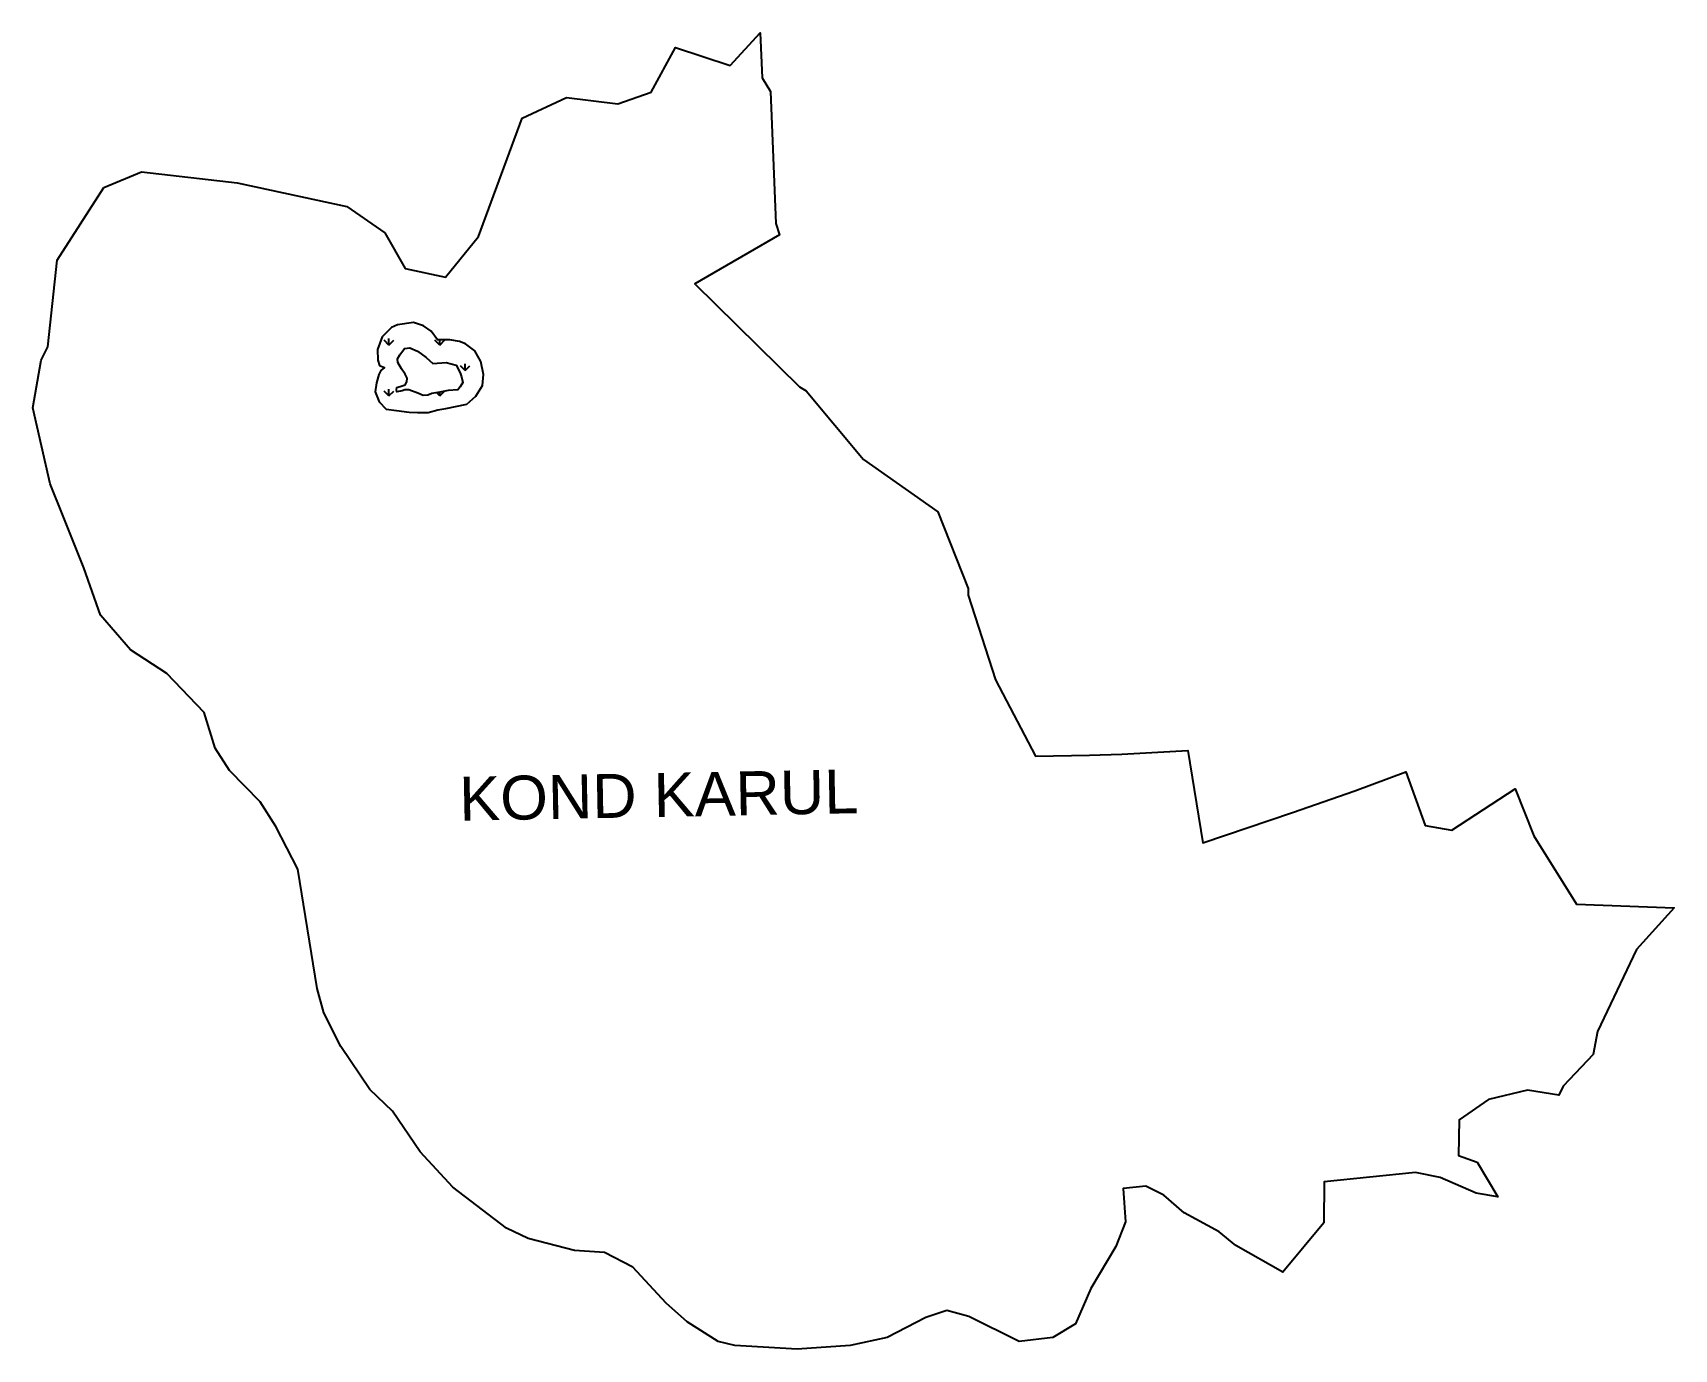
# Model space of a CAD drawing. Header units: metres. Extents: x 305319 to 309379, y 1922910 to 1926166.
import ezdxf

# ---------------------------------------------------------------- set-up
doc = ezdxf.new("R2010")
doc.units = ezdxf.units.M
doc.layers.add('MANGROOVE BUFFER ZONE', color=120, linetype='Continuous')
doc.layers.add('VILLAGE NAME', color=250, linetype='Continuous')
doc.styles.get("Standard").update_dxf_attribs({"font": 'simplex.shx'})

msp = doc.modelspace()

# ---------------------------------------------------------------- hatches: boundary and pattern name
at = {"layer": 'MANGROOVE BUFFER ZONE'}
h = msp.add_hatch(dxfattribs=at)
h.set_pattern_fill('GRASS', color=256, scale=3.5)
h.paths.add_polyline_path([(306350.9, 1925406.7), (306319.9, 1925406.7), (306304.7, 1925428.4), (306285.4, 1925441.4), (306260.7, 1925449.5), (306221.3, 1925444.2), (306206.3, 1925437.1), (306182.8, 1925414), (306171.4, 1925383.3), (306172.2, 1925356.3), (306176.1, 1925343.2), (306188.6, 1925338.4), (306179.4, 1925331), (306174.9, 1925320.8), (306168.7, 1925300.6), (306166.2, 1925278.3), (306175.7, 1925253.1), (306192.8, 1925235.2), (306218.4, 1925231.8), (306249.7, 1925228.3), (306270.8, 1925227.3), (306296.9, 1925227.1), (306321.1, 1925233.9), (306340.7, 1925236.7), (306392.5, 1925247.7), (306414.6, 1925267.8), (306431.3, 1925294.2), (306433.9, 1925321), (306427.2, 1925352.9), (306412.7, 1925379.6), (306389.5, 1925397), (306374.7, 1925402.8)])
h.paths.add_polyline_path([(306238.3, 1925385.4), (306251.5, 1925387.5), (306270.5, 1925378.6), (306292.1, 1925362.8), (306308.6, 1925348.6), (306341.7, 1925350.9), (306366.3, 1925344.3), (306376, 1925325), (306379.7, 1925315), (306382.4, 1925301.3), (306376, 1925290.6), (306370.3, 1925282.9), (306346.3, 1925281.2), (306325.5, 1925277.1), (306306.3, 1925273.8), (306295.7, 1925270.4), (306284.2, 1925268.8), (306271, 1925275.3), (306249, 1925283.3), (306239, 1925283.3), (306232.8, 1925280.4), (306219.8, 1925278.4), (306218.2, 1925284.3), (306219.6, 1925288.9), (306232.5, 1925292.7), (306239.7, 1925295.6), (306244.5, 1925303.3), (306244.9, 1925311.9), (306239.7, 1925322.2), (306231.2, 1925335.5), (306221.5, 1925350.9), (306220.7, 1925360), (306226.8, 1925369.6)], flags=16)

# ---------------------------------------------------------------- linework, layer by layer
at = {"color": 3, "flags": 128}
msp.add_lwpolyline([(305494.7, 1925783.6), (305587.7, 1925822.3), (305824.4, 1925794.9), (306095.3, 1925736.6), (306189.7, 1925671.2), (306240.1, 1925583.4), (306339.6, 1925562.2), (306421.5, 1925662.2), (306529.3, 1925955.7), (306639.2, 1926006.3), (306766.2, 1925990.9), (306848.7, 1926019.3), (306908.4, 1926130.2), (307044, 1926085.8), (307118.5, 1926166.4), (307122.9, 1926054.9), (307144.2, 1926021.6), (307156.7, 1925694.7), (307166.4, 1925666.3), (306956.6, 1925545.3), (307215.7, 1925290.9), (307232.3, 1925280.6), (307373.6, 1925111.2), (307557.6, 1924981.7), (307632.8, 1924792.1), (307632.6, 1924775.3), (307700.3, 1924565.8), (307799.3, 1924376.9), (307932.6, 1924379.4), (308013.1, 1924381.5), (308146.4, 1924389.2), (308176.1, 1924390.9), (308213.4, 1924162.3), (308435.6, 1924237.5), (308589.1, 1924291.2), (308716, 1924338.4), (308763.2, 1924205.6), (308829, 1924193.8), (308985.9, 1924296.1), (309032.1, 1924179.5), (309137.7, 1924010.5), (309379.4, 1924001.9), (309286.6, 1923898.4), (309189.9, 1923695.4), (309178.8, 1923639.1), (309104.5, 1923560.6), (309094.2, 1923538.3), (309016.4, 1923550.3), (308920.1, 1923527.3), (308847.9, 1923477.5), (308845.9, 1923389), (308892.4, 1923372.6), (308943.3, 1923287.1), (308889.8, 1923295.9), (308800.2, 1923334.9), (308739.8, 1923346.9), (308513.3, 1923324), (308512.8, 1923222.2), (308411.6, 1923100.3), (308295, 1923166.2), (308253.7, 1923200.3), (308167.5, 1923246.9), (308117.3, 1923290.7), (308072.5, 1923312.8), (308016.4, 1923307.2), (308022.3, 1923224.9), (307998, 1923163.8), (307935.9, 1923059.8), (307898.3, 1922972.7), (307842.3, 1922938.9), (307759.1, 1922928.9), (307634.7, 1922990.3), (307579.7, 1923005.7), (307528, 1922988.6), (307432.6, 1922938.9), (307341.1, 1922918.7), (307210.2, 1922909.8), (307055.3, 1922919), (307014.7, 1922929.2), (306937.3, 1922977.8), (306885.4, 1923024), (306803.5, 1923112.5), (306733, 1923148.8), (306658.7, 1923154.1), (306544.3, 1923183.9), (306490.6, 1923209.2), (306358, 1923311), (306276.9, 1923397.7), (306208.3, 1923498.3), (306152.4, 1923552), (306080.5, 1923658.3), (306038.6, 1923741.7), (306022, 1923802.3), (305974.2, 1924097.2), (305920.4, 1924203.3), (305881, 1924263.6), (305805.5, 1924341.4), (305769.8, 1924396.9), (305743, 1924484.8), (305650, 1924581.7), (305560.4, 1924640.3), (305486.2, 1924725.7), (305445, 1924842.9), (305394, 1924970.4), (305362, 1925050.5), (305318.9, 1925238.4), (305339.2, 1925356.3), (305356.3, 1925389.2), (305378.7, 1925603.9), (305494.7, 1925783.6)], dxfattribs=at)
at = {"layer": 'MANGROOVE BUFFER ZONE', "flags": 128}
for points in [[(306392.5, 1925247.7), (306414.6, 1925267.8), (306431.3, 1925294.2), (306433.9, 1925321), (306427.2, 1925352.9), (306412.7, 1925379.6), (306389.5, 1925397), (306374.7, 1925402.8), (306350.9, 1925406.7), (306319.9, 1925406.7), (306304.7, 1925428.4), (306285.4, 1925441.4), (306260.7, 1925449.5), (306221.3, 1925444.2), (306206.3, 1925437.1), (306182.8, 1925414), (306171.4, 1925383.3), (306172.2, 1925356.3), (306176.1, 1925343.2), (306188.6, 1925338.4), (306179.4, 1925331), (306174.9, 1925320.8), (306168.7, 1925300.6), (306166.2, 1925278.3), (306175.7, 1925253.1), (306192.8, 1925235.2), (306218.4, 1925231.8), (306249.7, 1925228.3), (306270.8, 1925227.3), (306296.9, 1925227.1), (306321.1, 1925233.9), (306340.7, 1925236.7)], [(306271, 1925275.3), (306249, 1925283.3), (306239, 1925283.3), (306232.8, 1925280.4), (306219.8, 1925278.4), (306218.2, 1925284.3), (306219.6, 1925288.9), (306232.5, 1925292.7), (306239.7, 1925295.6), (306244.5, 1925303.3), (306244.9, 1925311.9), (306239.7, 1925322.2), (306231.2, 1925335.5), (306221.5, 1925350.9), (306220.7, 1925360), (306226.8, 1925369.6), (306238.3, 1925385.4), (306251.5, 1925387.5), (306270.5, 1925378.6), (306292.1, 1925362.8), (306308.6, 1925348.6), (306341.7, 1925350.9), (306366.3, 1925344.3), (306376, 1925325), (306379.7, 1925315), (306382.4, 1925301.3), (306376, 1925290.6), (306370.3, 1925282.9), (306346.3, 1925281.2), (306325.5, 1925277.1), (306306.3, 1925273.8), (306295.7, 1925270.4), (306284.2, 1925268.8)]]:
    msp.add_lwpolyline(points, close=True, dxfattribs=at)

# ---------------------------------------------------------------- texts
at = {"layer": 'VILLAGE NAME', "insert": (306372.6, 1924325.7), "char_height": 108.748, "attachment_point": 1, "rotation": 1.1028}
msp.add_mtext_dynamic_manual_height_columns('{\\fArial|b0|i0|c0|p34;KOND KARUL}', width=1571.314, gutter_width=543.7, heights=[0], dxfattribs=at)

doc.saveas('drawing.dxf')
